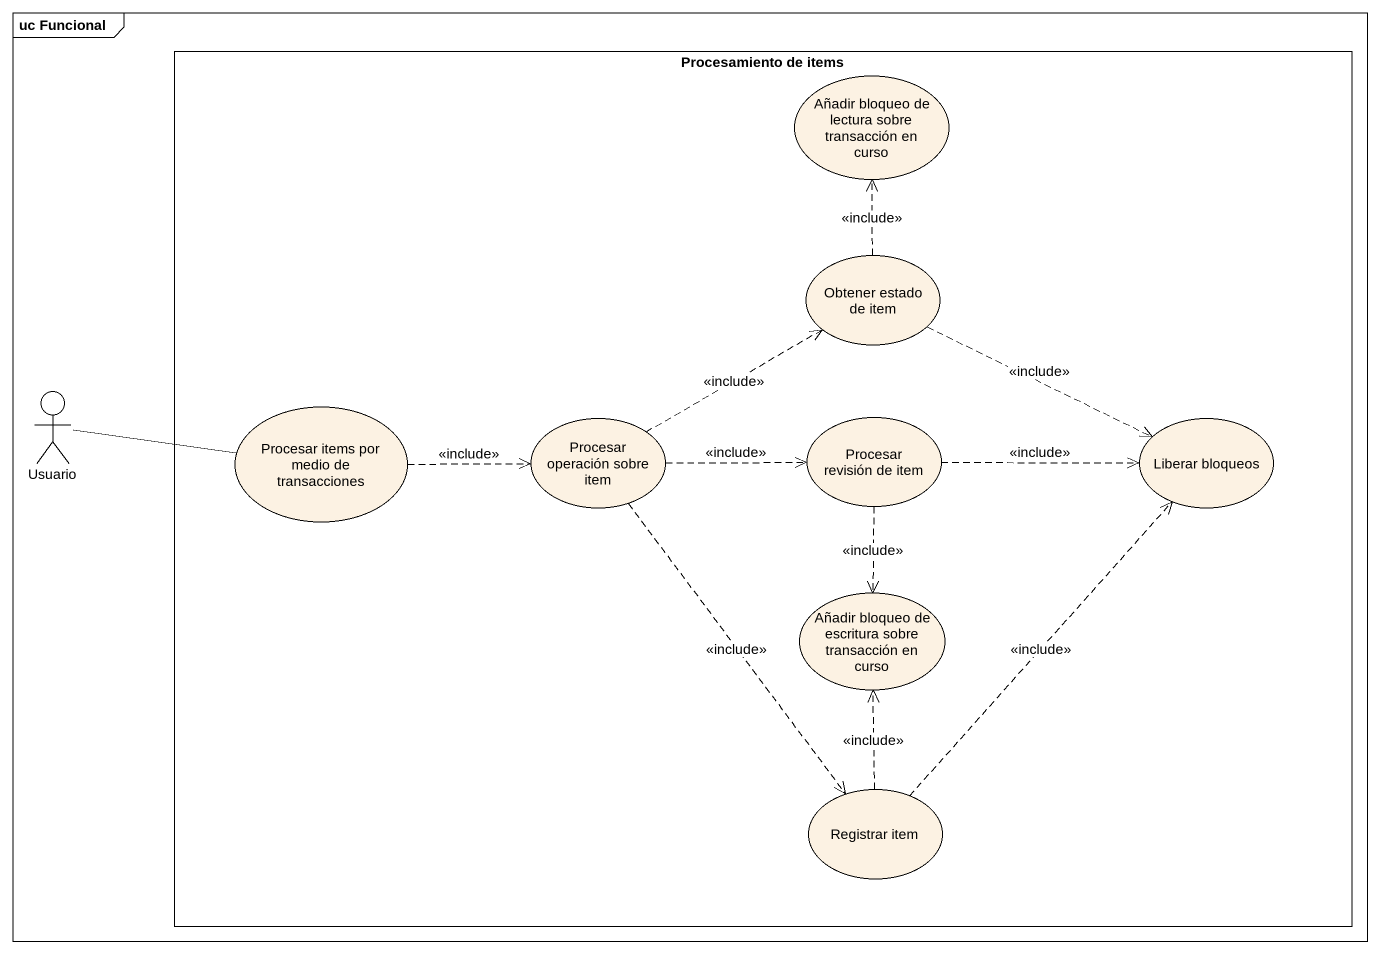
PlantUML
@startuml
mainframe uc Funcional
rectangle "Procesamiento de items" as Procesamiento_de_items {
  usecase "Añadir bloqueo de lectura sobre transacción en curso" as Añadir_bloqueo_de_lectura
  usecase "Obtener estado de item" as Obtener_estado_de_item
  usecase "Procesar items por medio de transacciones" as Procesar_items_por_medio_de
  usecase "Procesar operación sobre item" as Procesar_operación_sobre
  usecase "Procesar revisión de item" as Procesar_revisión_de_item
  usecase "Liberar bloqueos" as Liberar_bloqueos
  usecase "Añadir bloqueo de escritura sobre transacción en curso" as Añadir_bloqueo_de_escritura
  usecase "Registrar item" as Registrar_item
}
actor Usuario
Obtener_estado_de_item .up.> Añadir_bloqueo_de_lectura : <<include>>
Obtener_estado_de_item .right.> Liberar_bloqueos : <<include>>
Usuario -right- Procesar_items_por_medio_de
Procesar_items_por_medio_de .right.> Procesar_operación_sobre : <<include>>
Procesar_operación_sobre .right.> Obtener_estado_de_item : <<include>>
Procesar_operación_sobre .right.> Procesar_revisión_de_item : <<include>>
Procesar_operación_sobre ..> Registrar_item : <<include>>
Procesar_revisión_de_item .right.> Liberar_bloqueos : <<include>>
Procesar_revisión_de_item ..> Añadir_bloqueo_de_escritura : <<include>>
Registrar_item .up.> Liberar_bloqueos : <<include>>
Registrar_item .up.> Añadir_bloqueo_de_escritura : <<include>>
@enduml
